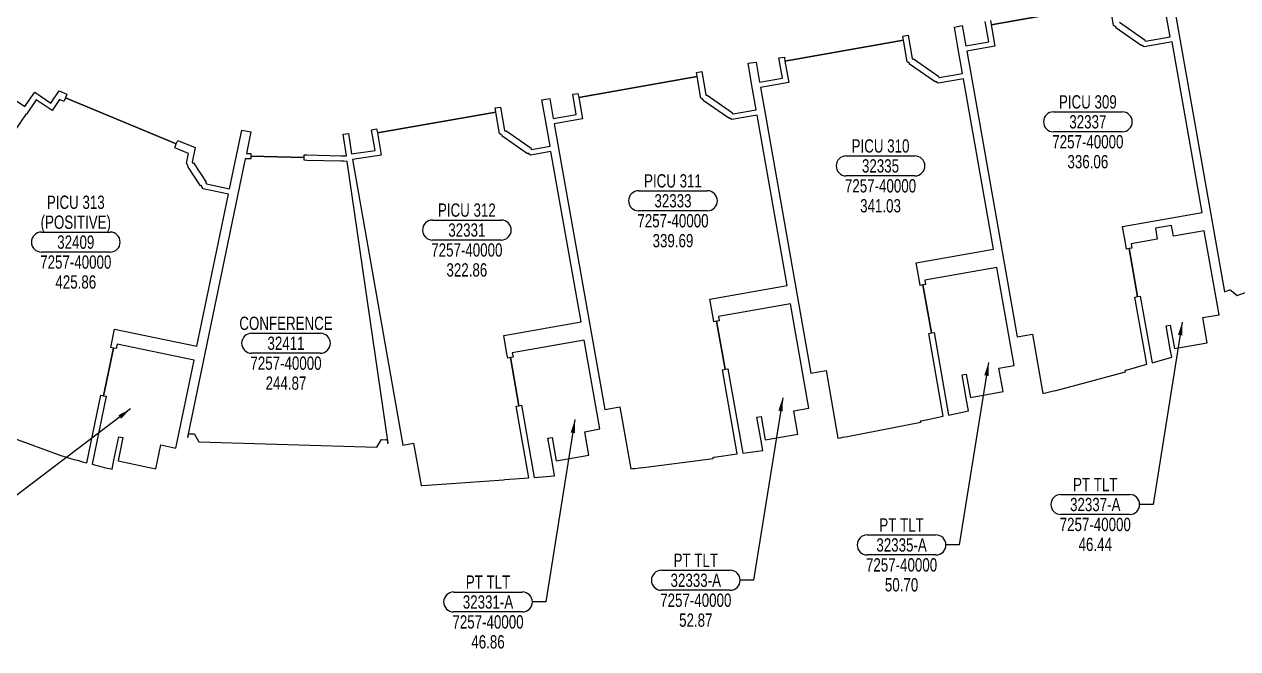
# Model space of a CAD drawing. Extents: x -1957 to 1851, y 4765 to 7321.
# Drawn here: x -1325 to -230, y 4765 to 5329 of the extents above; entities that cross this region are included whole.
import ezdxf
from ezdxf.enums import TextEntityAlignment as Align

# ---------------------------------------------------------------- set-up
doc = ezdxf.new("R2010")
doc.units = 0
doc.header["$LTSCALE"] = 48
doc.header["$MEASUREMENT"] = 0
doc.layers.get('0').update_dxf_attribs({"linetype": 'CONTINUOUS'})
for name, color, linetype in [('AREA', 3, 'CONTINUOUS'), ('AREA2', 1, 'CONTINUOUS'), ('COSTC', 6, 'CONTINUOUS'), ('PLINE2', 5, 'CONTINUOUS'), ('ROOMNA', 4, 'CONTINUOUS'), ('ROOMNO', 4, 'CONTINUOUS'), ('ROOMOV', 4, 'CONTINUOUS')]:
    doc.layers.add(name, color=color, linetype=linetype)
doc.dimstyles.get("Standard").update_dxf_attribs({"dimtxt": 0.18, "dimasz": 12, "dimexe": 0.18, "dimexo": 0.0625, "dimgap": 0.09, "dimtad": 0, "dimtih": 1, "dimtoh": 1, "dimdec": 4, "dimzin": 0, "dimtxsty": 'STANDARD', "dimcen": 0.09, "dimazin": 3, "dimtfac": 1, "dimtdec": 4, "dimtofl": 0, "dimtmove": 0, "dimatfit": 3, "dimtolj": 1, "dimtzin": 0})

# ---------------------------------------------------------------- blocks, each defined once
blk = doc.blocks.new('ROOM')
at = {"layer": 'ROOMOV'}
for p, q in [((-31, 9), (31, 9)), ((31, -9), (-31, -9))]:
    blk.add_line(p, q, dxfattribs=at)
for centre, start, end in [((-31, 0), 90, 270), ((31, 0), 270, 90)]:
    blk.add_arc(centre, 9.04, start, end, dxfattribs=at)
at = {"width": 0.75, "flags": 1}
for tag, p in [('FLFIN', (-60, -36)), ('ICRA', (60, -36)), ('FLTYPE', (-60, -48)), ('USER1', (60, -48)), ('FLCOND', (-60, -60)), ('USER2', (60, -60)), ('WLFIN', (-60, -72)), ('SITE', (-24, -72)), ('UCODE', (24, -72)), ('USER3', (60, -72)), ('WLTYPE', (-60, -84)), ('BLDG', (-24, -84)), ('UDESC', (24, -84)), ('USER4', (60, -84)), ('WLCOND', (-60, -96)), ('FLR', (-24, -96)), ('FCODE', (24, -96)), ('USER5', (60, -96)), ('CLFIN', (-60, -108)), ('COSTCD', (-24, -108)), ('FDESC', (24, -108)), ('USER6', (60, -108)), ('CLTYPE', (-60, -120)), ('DEPTD', (-24, -120)), ('DIVISION', (24, -120)), ('USER7', (60, -120)), ('CLCOND', (-60, -132)), ('RDES', (-24, -132)), ('CONTACT', (24, -132)), ('USER8', (60, -132)), ('CLHT', (-60, -144)), ('CHDATE', (-24, -144)), ('OCCUP', (24, -144)), ('BLOCK', (60, -144)), ('BASE', (-60, -156)), ('CBACK', (-24, -156)), ('PRCONTACT', (24, -156)), ('BLOCK2', (60, -156))]:
    blk.add_attdef(tag, text='', height=6, dxfattribs=at).set_placement(p, align=Align.MIDDLE_CENTER)
at = {"layer": 'AREA', "width": 0.75}
blk.add_attdef('AREA', text='', height=12, dxfattribs=at).set_placement((0, -36), align=Align.MIDDLE_CENTER)
at = {"layer": 'AREA2', "width": 0.75}
blk.add_attdef('AREA2', text='', height=12, dxfattribs=at).set_placement((0, -36), align=Align.MIDDLE_CENTER)
at = {"layer": 'COSTC', "width": 0.75}
blk.add_attdef('COSTC', text='', height=12, dxfattribs=at).set_placement((0, -18), align=Align.MIDDLE_CENTER)
at = {"layer": 'ROOMNA', "width": 0.75}
for tag, p in [('RMNAA', (0, 54)), ('RMNAB', (0, 36)), ('RMNAC', (0, 18))]:
    blk.add_attdef(tag, text='', height=12, dxfattribs=at).set_placement(p, align=Align.MIDDLE_CENTER)
at = {"layer": 'ROOMNO', "width": 0.75}
blk.add_attdef('RMNU', text='', height=12, dxfattribs=at).set_placement((0, 0), align=Align.MIDDLE_CENTER)

msp = doc.modelspace()

# ---------------------------------------------------------------- linework, layer by layer
at = {"layer": 'PLINE2', "color": 6}
for points in [[(-200.5, 5375.7), (-239.9, 5361.4), (-240.8, 5363.7), (-280.2, 5349.3), (-279.4, 5347), (-286.9, 5344.3), (-241.5, 5087.1), (-240.1, 5087.6), (-240.1, 5087.5), (-236.7, 5088.7), (-236.7, 5088.8), (-236.4, 5088.9), (-235.6, 5088.3), (-230.2, 5083.8), (-70.3, 5142)], [(-336.1, 5330.4), (-313.2, 5314.3), (-313.5, 5313.8), (-312.8, 5313.3), (-290.6, 5317.2), (-298, 5359.1)], [(-452.6, 5331.9), (-452, 5328.2), (-383.5, 5340.2)], [(-1338.8, 5264.4), (-1324, 5254.3), (-1320.1, 5260), (-1320.1, 5260), (-1315.2, 5267.2), (-1300.7, 5257.4), (-1293.2, 5268.5), (-1286.1, 5265.6), (-1287.5, 5262.3), (-1187.4, 5220.5), (-1186, 5223.7), (-1170.4, 5217.2), (-1173.1, 5204.1), (-1172.5, 5203.1), (-1172, 5203.4), (-1160.5, 5185.9), (-1161, 5185.6), (-1160.2, 5184.4), (-1139.3, 5180.1), (-1128.3, 5233.1), (-1120.1, 5231.4), (-1124.1, 5212), (-1120, 5211.9), (-1120, 5209.5), (-1072.1, 5208.2), (-1072, 5210.7), (-1069.5, 5210.6), (-1038.5, 5209.8), (-1036, 5209.8), (-1036, 5209.8), (-1033.9, 5209.7), (-1036.7, 5229.2), (-1031.9, 5230.1), (-1029.2, 5211.5), (-1007.8, 5214.6), (-1011.2, 5233.3), (-1006.6, 5234.2), (-1005.9, 5230.5), (-899.1, 5249.3), (-899.7, 5253), (-894.9, 5253.8), (-891.2, 5232.7), (-890.4, 5232.2), (-890.1, 5232.7), (-867.2, 5216.6), (-867.5, 5216.1), (-866.8, 5215.6), (-850.1, 5218.6), (-854.3, 5242.2), (-857.5, 5260.4), (-850.4, 5261.7), (-847.2, 5243.5), (-826.5, 5247.1), (-829.7, 5265.4), (-824.9, 5266.2), (-824.2, 5262.5), (-764.9, 5273), (-717.4, 5281.3), (-718, 5285), (-713.2, 5285.9), (-709.5, 5264.8), (-708.7, 5264.2), (-708.4, 5264.7), (-685.4, 5248.6), (-685.7, 5248.2), (-685, 5247.7), (-664, 5251.4), (-668.2, 5275), (-671.4, 5293.3), (-664.2, 5294.5), (-661, 5276.3), (-640.3, 5279.9), (-643.6, 5298.2), (-638.7, 5299), (-638.1, 5295.3), (-531.2, 5314.2), (-531.9, 5317.9), (-527.1, 5318.7), (-523.4, 5297.7), (-522.6, 5297.1), (-522.2, 5297.5), (-499.3, 5281.5), (-499.6, 5281), (-498.9, 5280.5), (-477.9, 5284.2), (-482, 5307.9), (-485.2, 5326.1), (-478.1, 5327.4), (-474.9, 5309.1), (-454.2, 5312.8), (-457.4, 5331)]]:
    msp.add_lwpolyline(points, dxfattribs=at)
for points in [[(-333.5, 5146), (-261.7, 5158.7), (-288.8, 5312.6), (-313.9, 5308.2), (-316.3, 5309.8), (-316.6, 5309.4), (-339.5, 5325.4), (-339.2, 5325.9), (-341.7, 5327.6), (-341.7, 5327.7), (-345.1, 5347), (-452, 5328.2), (-451.4, 5324.7), (-451.4, 5324.7), (-448.6, 5308.8), (-474, 5304.3), (-469.9, 5280.7), (-428.6, 5046.4), (-414.9, 5048.8), (-405.4, 4995.2, 0.000887), (-395.8, 4997.7), (-395.8, 4997.7), (-394.6, 4998), (-394.5, 4997.7), (-330.9, 5014.9), (-331.2, 5016), (-330.5, 5016.2), (-330.3, 5016.3), (-311.6, 5021.6), (-322.3, 5082.3), (-319.9, 5082.7), (-327.5, 5126), (-329.9, 5125.6), (-330.6, 5129.5), (-330.6, 5129.5)], [(-477, 5279.4), (-500, 5275.4), (-502.4, 5277), (-502.7, 5276.6), (-525.7, 5292.6), (-525.4, 5293.1), (-527.8, 5294.8), (-527.8, 5294.8), (-531.2, 5314.2), (-638.1, 5295.3), (-637.5, 5291.9), (-637.5, 5291.9), (-634.7, 5276), (-660.2, 5271.5), (-656, 5247.9), (-614.7, 5013.6), (-601, 5016), (-590.3, 4954.9, 0.000797), (-581.5, 4956.5), (-581.5, 4956.5), (-580.3, 4956.8), (-580.2, 4956.6), (-515.6, 4969.4), (-515.8, 4970.4), (-515, 4970.6), (-514.8, 4970.6), (-495.3, 4974.8), (-508.4, 5049.4), (-506, 5049.9), (-513.7, 5093.2), (-516.1, 5092.8), (-516.8, 5096.7), (-516.7, 5096.7), (-519.7, 5113.2), (-449.9, 5125.5)], [(-663.1, 5246.6), (-686.2, 5242.5), (-688.5, 5244.2), (-688.9, 5243.7), (-711.8, 5259.8), (-711.5, 5260.3), (-714, 5262), (-714, 5262), (-717.4, 5281.3), (-824.2, 5262.5), (-823.6, 5259.1), (-823.6, 5259.1), (-820.8, 5243.2), (-846.3, 5238.7), (-842.1, 5215), (-800.8, 4980.7), (-787.2, 4983.1), (-777.3, 4927.2, 0.000699), (-769.5, 4928.1), (-769.5, 4928.1), (-768.3, 4928.3), (-768.3, 4928.2), (-702.9, 4936.5), (-703, 4937.5), (-702.3, 4937.6), (-702, 4937.7), (-681.2, 4940.6), (-694.6, 5016.6), (-692.2, 5017.1), (-699.8, 5060.4), (-702.2, 5060), (-702.9, 5063.9), (-702.9, 5063.9), (-705.8, 5080.4), (-636, 5092.7)], [(-849.3, 5213.8), (-867.9, 5210.5), (-870.3, 5212.1), (-870.6, 5211.7), (-893.5, 5227.7), (-893.2, 5228.2), (-895.7, 5229.9), (-899.1, 5249.3), (-1005.9, 5230.5), (-1002.4, 5210.7), (-1002.2, 5210.5), (-1028.5, 5206.6), (-983, 4948.6), (-973.3, 4950.3), (-966.5, 4912.1, 0.000055), (-965.9, 4912.1), (-960.6, 4912.5), (-960.6, 4912.5), (-892, 4917.4), (-891, 4917.5), (-891, 4917.5), (-869.3, 4919.1), (-880.7, 4983.8), (-878.3, 4984.2), (-885.9, 5027.6), (-888.3, 5027.1), (-889, 5031.1), (-889, 5031.1), (-891.9, 5047.6), (-822.1, 5059.9)], [(-1171.4, 5025.3), (-1240.9, 5039.7), (-1241.7, 5035.8), (-1244.1, 5036.2), (-1253, 4993.2), (-1250.7, 4992.7), (-1263.4, 4931.3, 0.006806), (-1245.4, 4926.9), (-1243.7, 4935.1), (-1239.3, 4956.1), (-1235.7, 4955.4), (-1240, 4934.3), (-1205.9, 4927.2), (-1201.4, 4948.8), (-1187.8, 4946)]]:
    msp.add_lwpolyline(points, format="xyb", close=True, dxfattribs=at)
msp.add_lwpolyline([(-1359.8, 4964.3), (-1291.5, 4939.2, 0.008962), (-1268.1, 4932.5), (-1255.4, 4993.7), (-1253, 4993.2), (-1244.1, 5036.2), (-1246.5, 5036.7), (-1243.1, 5053.4), (-1168.8, 5038), (-1140.3, 5175.3), (-1163.2, 5180.1), (-1165, 5182.9), (-1165.5, 5182.6), (-1177, 5200.1), (-1176.6, 5200.4), (-1178.3, 5203.1), (-1176.5, 5211.9), (-1188.8, 5217), (-1187.4, 5220.5), (-1287.5, 5262.3), (-1288.9, 5258.9), (-1292.7, 5260.5), (-1299.4, 5250.6), (-1313.9, 5260.4), (-1322.7, 5247.5), (-1322.8, 5247.6), (-1473.6, 5026.5, 0.000203)], format="xyb", dxfattribs=at)
for points in [[(-1033.2, 5204.8), (-1036.1, 5204.9), (-1036.1, 5204.9), (-1038.6, 5205), (-1069.6, 5205.7), (-1072.1, 5205.8), (-1072.1, 5208.2), (-1120, 5209.5), (-1120.1, 5207), (-1125.1, 5207.2), (-1177.3, 4955.7), (-1176.8, 4955.7), (-1176.8, 4956.3), (-1176.2, 4958.9), (-1175.1, 4958.9), (-1175.1, 4958.8), (-1171.5, 4958.7), (-1171.5, 4958.8), (-1171.1, 4958.8), (-1170.6, 4957.9), (-1167.2, 4951.7), (-1006.5, 4946.9), (-1002.8, 4952.8), (-1002.3, 4953.7), (-1002.1, 4953.7), (-1001.9, 4953.7), (-1001.9, 4953.6), (-998.3, 4953.5), (-998.3, 4953.6), (-997.1, 4953.6), (-996.7, 4950.8), (-996.7, 4950.8), (-996.8, 4950.3), (-996.1, 4950.3)], [(-259.7, 5142), (-287.4, 5137.2), (-289.2, 5147), (-303.9, 5144.4), (-302.2, 5134.6), (-325.8, 5130.4), (-325.1, 5126.4), (-327.5, 5126), (-319.9, 5082.7), (-317.5, 5083.1), (-306.9, 5022.9), (-289.1, 5028), (-290.4, 5035.2), (-290.4, 5035.2), (-294.1, 5056.4), (-290.4, 5057), (-286.7, 5035.9), (-257.2, 5041.1), (-261.1, 5063.7), (-246.4, 5066.3)], [(-447, 5109), (-512, 5097.6), (-511.3, 5093.6), (-513.7, 5093.2), (-506, 5049.9), (-503.6, 5050.3), (-490.5, 4975.8), (-472.5, 4979.6), (-474.5, 4991), (-474.5, 4991), (-478.3, 5012.2), (-474.6, 5012.8), (-470.8, 4991.7), (-441.3, 4996.9), (-445, 5018.1), (-431.4, 5020.5)], [(-633.1, 5076.2), (-698.1, 5064.7), (-697.4, 5060.8), (-699.8, 5060.4), (-692.2, 5017.1), (-689.8, 5017.5), (-676.3, 4941.3), (-658.1, 4943.9), (-659.7, 4952.6), (-659.7, 4952.6), (-663.4, 4973.8), (-659.7, 4974.4), (-656, 4953.3), (-626.4, 4958.5), (-630.2, 4979.7), (-616.5, 4982.1)], [(-819.2, 5043.4), (-884.2, 5031.9), (-883.5, 5028), (-885.9, 5027.6), (-878.3, 4984.2), (-875.9, 4984.7), (-864.4, 4919.4), (-846, 4920.8), (-848.2, 4933.7), (-848.2, 4933.7), (-852, 4954.9), (-848.3, 4955.5), (-844.6, 4934.4), (-815, 4939.6), (-818.7, 4960.7), (-805.1, 4963.2)]]:
    msp.add_lwpolyline(points, close=True, dxfattribs=at)

# ---------------------------------------------------------------- block references
at = {"layer": 'ROOMNO'}
ref = msp.add_blockref('ROOM', (-364.8, 5240.5), dxfattribs=at)
ref.add_attrib('RMNU', '32337', dxfattribs={"height": 12, "width": 0.75}).set_placement((-364.8, 5240.5), align=Align.MIDDLE_CENTER)
ref.add_attrib('RMNAC', 'PICU 309', dxfattribs={"layer": 'ROOMNA', "height": 12, "width": 0.75}).set_placement((-364.8, 5258.5), align=Align.MIDDLE_CENTER)
ref.add_attrib('COSTC', '7257-40000', dxfattribs={"layer": 'COSTC', "height": 12, "width": 0.75}).set_placement((-364.8, 5222.5), align=Align.MIDDLE_CENTER)
ref.add_attrib('AREA2', '336.06', dxfattribs={"layer": 'AREA2', "height": 12, "width": 0.75}).set_placement((-364.8, 5204.5), align=Align.MIDDLE_CENTER)
ref = msp.add_blockref('ROOM', (-551.9, 5200.7), dxfattribs=at)
ref.add_attrib('RMNU', '32335', dxfattribs={"height": 12, "width": 0.75}).set_placement((-551.9, 5200.7), align=Align.MIDDLE_CENTER)
ref.add_attrib('RMNAC', 'PICU 310', dxfattribs={"layer": 'ROOMNA', "height": 12, "width": 0.75}).set_placement((-551.9, 5218.7), align=Align.MIDDLE_CENTER)
ref.add_attrib('COSTC', '7257-40000', dxfattribs={"layer": 'COSTC', "height": 12, "width": 0.75}).set_placement((-551.9, 5182.7), align=Align.MIDDLE_CENTER)
ref.add_attrib('AREA2', '341.03', dxfattribs={"layer": 'AREA2', "height": 12, "width": 0.75}).set_placement((-551.9, 5164.7), align=Align.MIDDLE_CENTER)
ref = msp.add_blockref('ROOM', (-739.2, 5169.2), dxfattribs=at)
ref.add_attrib('RMNU', '32333', dxfattribs={"height": 12, "width": 0.75}).set_placement((-739.2, 5169.2), align=Align.MIDDLE_CENTER)
ref.add_attrib('RMNAC', 'PICU 311', dxfattribs={"layer": 'ROOMNA', "height": 12, "width": 0.75}).set_placement((-739.2, 5187.2), align=Align.MIDDLE_CENTER)
ref.add_attrib('COSTC', '7257-40000', dxfattribs={"layer": 'COSTC', "height": 12, "width": 0.75}).set_placement((-739.2, 5151.2), align=Align.MIDDLE_CENTER)
ref.add_attrib('AREA2', '339.69', dxfattribs={"layer": 'AREA2', "height": 12, "width": 0.75}).set_placement((-739.2, 5133.2), align=Align.MIDDLE_CENTER)
ref = msp.add_blockref('ROOM', (-1278.1, 5131.9), dxfattribs=at)
ref.add_attrib('RMNU', '32409', dxfattribs={"height": 12, "width": 0.75}).set_placement((-1278.1, 5131.9), align=Align.MIDDLE_CENTER)
ref.add_attrib('RMNAB', 'PICU 313', dxfattribs={"layer": 'ROOMNA', "height": 12, "width": 0.75}).set_placement((-1278.1, 5167.9), align=Align.MIDDLE_CENTER)
ref.add_attrib('RMNAC', '(POSITIVE)', dxfattribs={"layer": 'ROOMNA', "height": 12, "width": 0.75}).set_placement((-1278.1, 5149.9), align=Align.MIDDLE_CENTER)
ref.add_attrib('COSTC', '7257-40000', dxfattribs={"layer": 'COSTC', "height": 12, "width": 0.75}).set_placement((-1278.1, 5113.9), align=Align.MIDDLE_CENTER)
ref.add_attrib('AREA2', '425.86', dxfattribs={"layer": 'AREA2', "height": 12, "width": 0.75}).set_placement((-1278.1, 5095.9), align=Align.MIDDLE_CENTER)
ref = msp.add_blockref('ROOM', (-925.2, 5142.8), dxfattribs=at)
ref.add_attrib('RMNU', '32331', dxfattribs={"height": 12, "width": 0.75}).set_placement((-925.2, 5142.8), align=Align.MIDDLE_CENTER)
ref.add_attrib('RMNAC', 'PICU 312', dxfattribs={"layer": 'ROOMNA', "height": 12, "width": 0.75}).set_placement((-925.2, 5160.8), align=Align.MIDDLE_CENTER)
ref.add_attrib('COSTC', '7257-40000', dxfattribs={"layer": 'COSTC', "height": 12, "width": 0.75}).set_placement((-925.2, 5124.8), align=Align.MIDDLE_CENTER)
ref.add_attrib('AREA2', '322.86', dxfattribs={"layer": 'AREA2', "height": 12, "width": 0.75}).set_placement((-925.2, 5106.8), align=Align.MIDDLE_CENTER)
ref = msp.add_blockref('ROOM', (-1088.4, 5040.6), dxfattribs=at)
ref.add_attrib('RMNU', '32411', dxfattribs={"height": 12, "width": 0.75}).set_placement((-1088.4, 5040.6), align=Align.MIDDLE_CENTER)
ref.add_attrib('RMNAC', 'CONFERENCE', dxfattribs={"layer": 'ROOMNA', "height": 12, "width": 0.75}).set_placement((-1088.4, 5058.6), align=Align.MIDDLE_CENTER)
ref.add_attrib('COSTC', '7257-40000', dxfattribs={"layer": 'COSTC', "height": 12, "width": 0.75}).set_placement((-1088.4, 5022.6), align=Align.MIDDLE_CENTER)
ref.add_attrib('AREA2', '244.87', dxfattribs={"layer": 'AREA2', "height": 12, "width": 0.75}).set_placement((-1088.4, 5004.6), align=Align.MIDDLE_CENTER)
ref = msp.add_blockref('ROOM', (-358.1, 4895), dxfattribs=at)
ref.add_attrib('RMNU', '32337-A', dxfattribs={"height": 12, "width": 0.75}).set_placement((-358.1, 4895), align=Align.MIDDLE_CENTER)
ref.add_attrib('RMNAC', 'PT TLT', dxfattribs={"layer": 'ROOMNA', "height": 12, "width": 0.75}).set_placement((-358.1, 4913), align=Align.MIDDLE_CENTER)
ref.add_attrib('COSTC', '7257-40000', dxfattribs={"layer": 'COSTC', "height": 12, "width": 0.75}).set_placement((-358.1, 4877), align=Align.MIDDLE_CENTER)
ref.add_attrib('AREA2', '46.44', dxfattribs={"layer": 'AREA2', "height": 12, "width": 0.75}).set_placement((-358.1, 4859), align=Align.MIDDLE_CENTER)
ref = msp.add_blockref('ROOM', (-532.9, 4858.5), dxfattribs=at)
ref.add_attrib('RMNU', '32335-A', dxfattribs={"height": 12, "width": 0.75}).set_placement((-532.9, 4858.5), align=Align.MIDDLE_CENTER)
ref.add_attrib('RMNAC', 'PT TLT', dxfattribs={"layer": 'ROOMNA', "height": 12, "width": 0.75}).set_placement((-532.9, 4876.5), align=Align.MIDDLE_CENTER)
ref.add_attrib('COSTC', '7257-40000', dxfattribs={"layer": 'COSTC', "height": 12, "width": 0.75}).set_placement((-532.9, 4840.5), align=Align.MIDDLE_CENTER)
ref.add_attrib('AREA2', '50.70', dxfattribs={"layer": 'AREA2', "height": 12, "width": 0.75}).set_placement((-532.9, 4822.5), align=Align.MIDDLE_CENTER)
ref = msp.add_blockref('ROOM', (-718.6, 4826.6), dxfattribs=at)
ref.add_attrib('RMNU', '32333-A', dxfattribs={"height": 12, "width": 0.75}).set_placement((-718.6, 4826.6), align=Align.MIDDLE_CENTER)
ref.add_attrib('RMNAC', 'PT TLT', dxfattribs={"layer": 'ROOMNA', "height": 12, "width": 0.75}).set_placement((-718.6, 4844.6), align=Align.MIDDLE_CENTER)
ref.add_attrib('COSTC', '7257-40000', dxfattribs={"layer": 'COSTC', "height": 12, "width": 0.75}).set_placement((-718.6, 4808.6), align=Align.MIDDLE_CENTER)
ref.add_attrib('AREA2', '52.87', dxfattribs={"layer": 'AREA2', "height": 12, "width": 0.75}).set_placement((-718.6, 4790.6), align=Align.MIDDLE_CENTER)
ref = msp.add_blockref('ROOM', (-906.1, 4807), dxfattribs=at)
ref.add_attrib('RMNU', '32331-A', dxfattribs={"height": 12, "width": 0.75}).set_placement((-906.1, 4807), align=Align.MIDDLE_CENTER)
ref.add_attrib('RMNAC', 'PT TLT', dxfattribs={"layer": 'ROOMNA', "height": 12, "width": 0.75}).set_placement((-906.1, 4825), align=Align.MIDDLE_CENTER)
ref.add_attrib('COSTC', '7257-40000', dxfattribs={"layer": 'COSTC', "height": 12, "width": 0.75}).set_placement((-906.1, 4789), align=Align.MIDDLE_CENTER)
ref.add_attrib('AREA2', '46.86', dxfattribs={"layer": 'AREA2', "height": 12, "width": 0.75}).set_placement((-906.1, 4771), align=Align.MIDDLE_CENTER)

# ---------------------------------------------------------------- leaders
for points in [[(-279.6, 5059.7), (-306, 4895), (-318, 4895)], [(-454.4, 5023.2), (-480.8, 4858.5), (-492.8, 4858.5)], [(-640.2, 4991.3), (-666.6, 4826.6), (-678.6, 4826.6)], [(-1228.8, 4981.3), (-1388.3, 4860.3), (-1400.3, 4860.3)], [(-827.7, 4971.6), (-854, 4807), (-866, 4807)]]:
    msp.add_leader(points, dimstyle='STANDARD', override={"dimgap": 12, "dimtad": 0}, dxfattribs=at)

doc.saveas('drawing.dxf')
